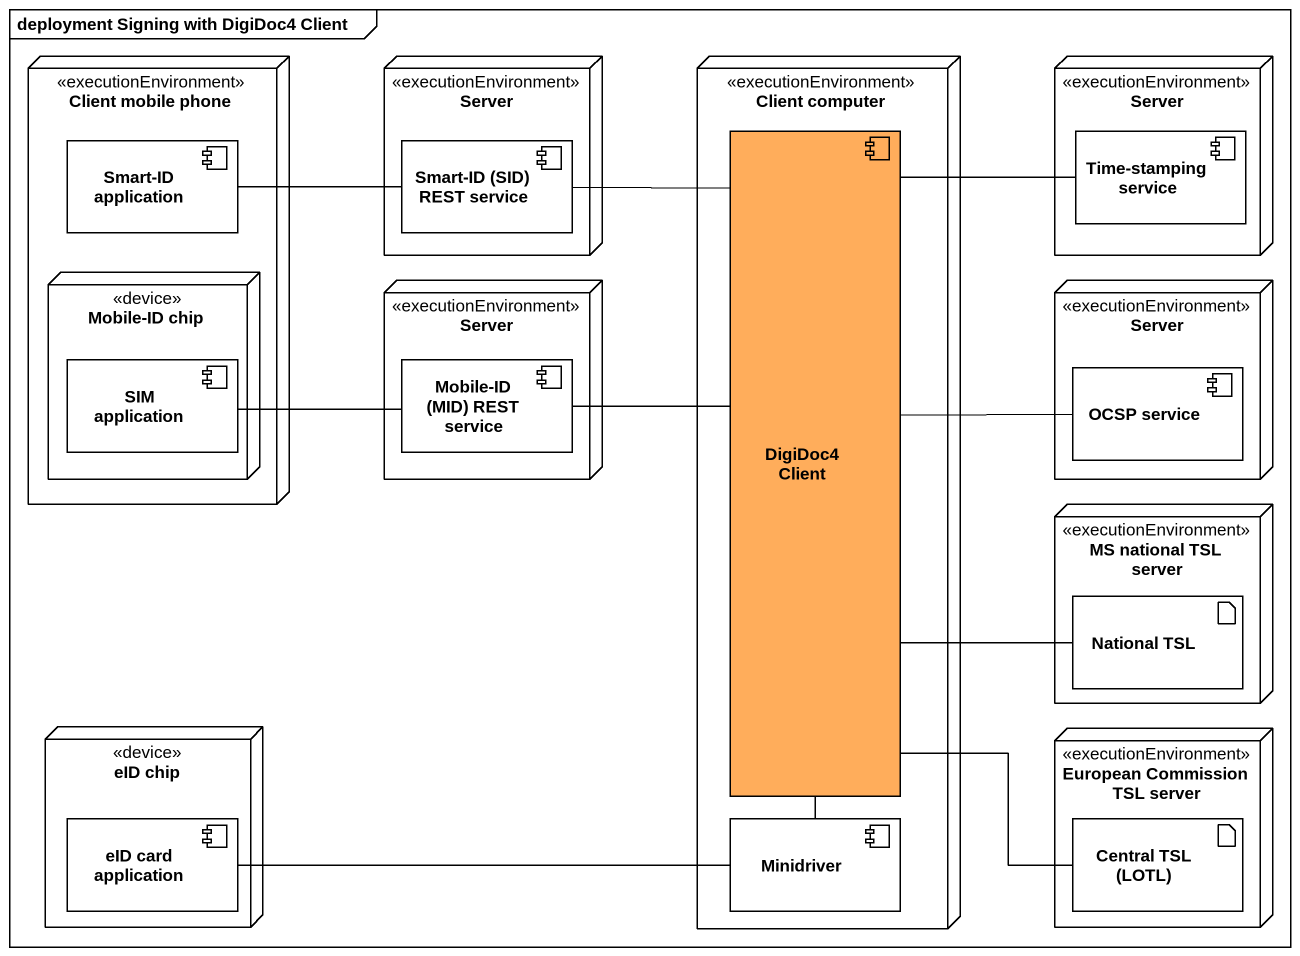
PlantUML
@startuml
mainframe deployment Signing with DigiDoc4 Client
node "Client mobile phone" as Client_mobile_phone <<executionEnvironment>> #FFFFFF {
  component "Smart-ID application" as Smart_ID_application #FFFFFF
  node "Mobile-ID chip" as Mobile_ID_chip <<device>> {
    component "SIM application" as SIM_application #FFFFFF
  }
}
node Server <<executionEnvironment>> #FFFFFF {
  component "Smart-ID (SID) REST service" as Smart_ID_SID_REST_service #FFFFFF
}
node "Client computer" as Client_computer <<executionEnvironment>> #FFFFFF {
  component "DigiDoc4 Client" as DigiDoc4_Client #FFAD5B
  component Minidriver #FFFFFF
}
node "Server" as Server_2 <<executionEnvironment>> #FFFFFF {
  component "Time-stamping service" as Time_stamping_service #FFFFFF
}
node "Server" as Server_3 <<executionEnvironment>> #FFFFFF {
  component "Mobile-ID (MID) REST service" as Mobile_ID_MID_REST_service #FFFFFF
}
node "Server" as Server_4 <<executionEnvironment>> #FFFFFF {
  component "OCSP service" as OCSP_service #FFFFFF
}
node "MS national TSL server" as MS_national_TSL_server <<executionEnvironment>> #FFFFFF {
  artifact "National TSL" as National_TSL #FFFFFF
}
node "eID chip" as eID_chip <<device>> {
  component "eID card application" as eID_card_application #FFFFFF
}
node "European Commission TSL server" as European_Commission_TSL <<executionEnvironment>> #FFFFFF {
  artifact "Central TSL (LOTL)" as Central_TSL_LOTL #FFFFFF
}
Smart_ID_SID_REST_service -left- Smart_ID_application
Smart_ID_SID_REST_service -- DigiDoc4_Client
DigiDoc4_Client -up- Time_stamping_service
DigiDoc4_Client -right- OCSP_service
DigiDoc4_Client -- Minidriver
Mobile_ID_MID_REST_service -right- DigiDoc4_Client
Mobile_ID_MID_REST_service -left- SIM_application
National_TSL -left- DigiDoc4_Client
Minidriver -left- eID_card_application
Central_TSL_LOTL -up- DigiDoc4_Client
@enduml
